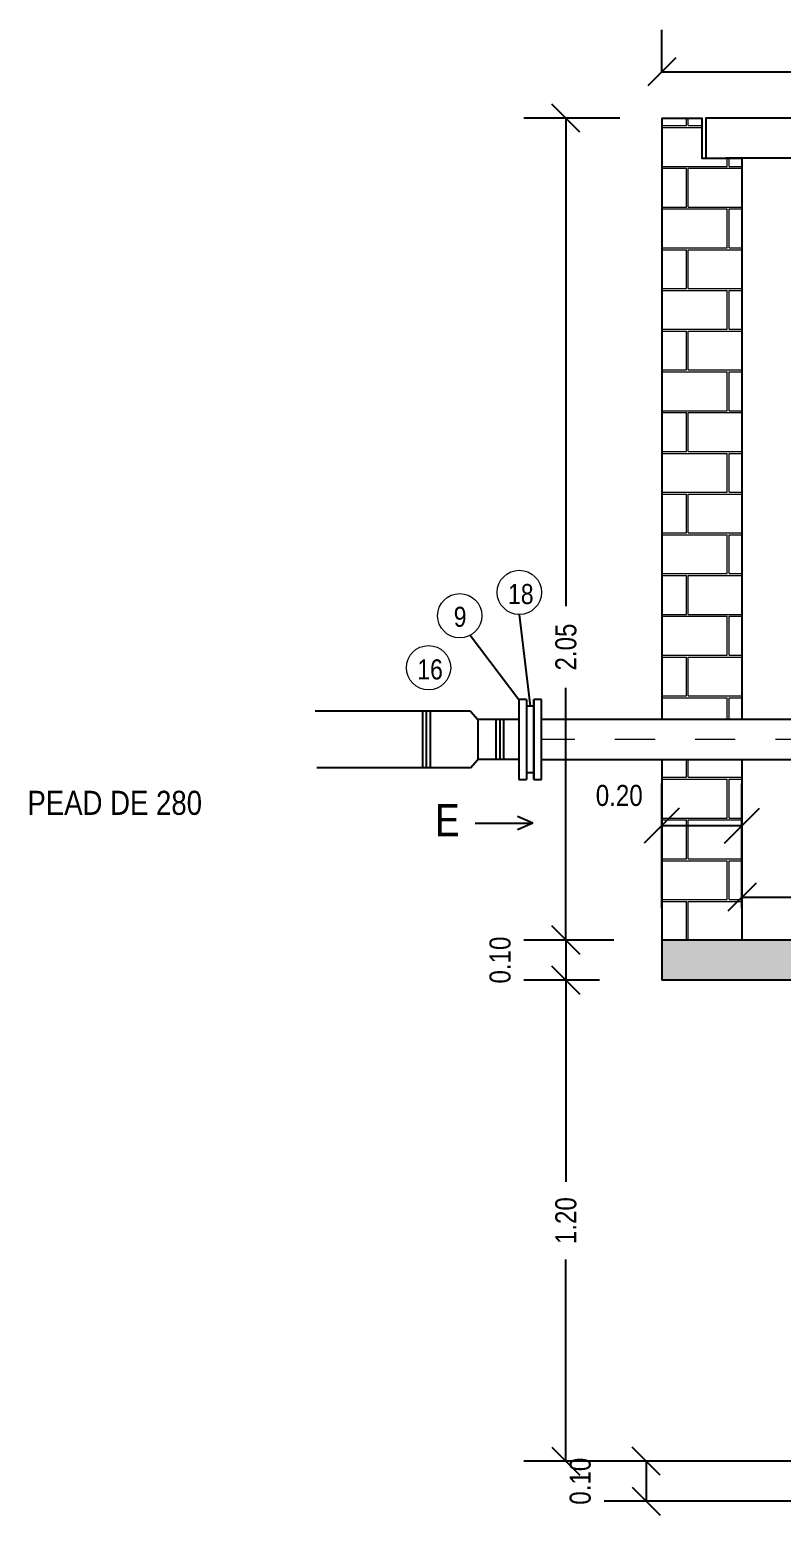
# Model space of a CAD drawing. Header units: metres. Extents: x -128.4 to -111.7, y -101.1 to -82.6.
# Drawn here: x -118.788 to -116.911, y -89.395 to -85.69 of the extents above; entities that cross this region are included whole.
import ezdxf

# ---------------------------------------------------------------- set-up
doc = ezdxf.new("R2010")
doc.units = ezdxf.units.M
doc.linetypes.add('DASHDOT', pattern=[1, 0.5, -0.25, 0, -0.25])
doc.layers.add('BAR-EIXOS', color=8, linetype='DASHDOT')
doc.layers.add('BAR-PECAS', color=7, linetype='Continuous')
doc.styles.get("Standard").update_dxf_attribs({"font": ''})
doc.styles.get('Standard').set_extended_font_data('HelmetCondensed')
doc.dimstyles.get("Standard").update_dxf_attribs({"dimtxt": 0.18, "dimasz": 0.18, "dimexe": 0.18, "dimexo": 0.0625, "dimgap": 0.09, "dimtad": 0, "dimtih": 1, "dimtoh": 1, "dimdec": 4, "dimzin": 0, "dimdsep": 46, "dimtxsty": 'Standard', "dimcen": 0.09, "dimadec": 0, "dimazin": 0, "dimtfac": 1, "dimtdec": 4, "dimtofl": 0, "dimtmove": 0, "dimatfit": 3, "dimfxl": 1, "dimtolj": 1, "dimtzin": 0, "dimarcsym": 0})

# ---------------------------------------------------------------- blocks, each defined once
blk = doc.blocks.new('_Oblique')
at = {"color": 0, "linetype": 'ByBlock', "lineweight": -2}
blk.add_line((-0.5, -0.5), (0.5, 0.5), dxfattribs=at)
blk = doc.blocks.new('*D1')
at = {"layer": 'BAR-PECAS', "color": 0, "lineweight": -2, "ltscale": 0.05, "transparency": 16777216}
for p, q in [((-117.2113, -85.7971), (-117.2113, -85.6898)), ((-114.6113, -85.7943), (-114.6113, -85.6898)), ((-117.2113, -85.7948), (-116.0132, -85.7948)), ((-114.6113, -85.7948), (-115.8095, -85.7948))]:
    blk.add_line(p, q, dxfattribs=at)
at = {"layer": 'DEFPOINTS', "color": 0, "ltscale": 0.05, "transparency": 16777216}
for p in [(-114.6113, -85.7948), (-117.2113, -85.9021), (-114.6113, -85.8993)]:
    blk.add_point(p, dxfattribs=at)
at = {"layer": 'BAR-PECAS', "color": 0, "lineweight": -2, "ltscale": 0.05, "transparency": 16777216, "xscale": 0.07, "yscale": 0.07, "zscale": 0.07, "rotation": 180}
blk.add_blockref('_Oblique', (-117.2113, -85.7948), dxfattribs=at)
at = {"layer": 'BAR-PECAS', "color": 0, "lineweight": -2, "ltscale": 0.05, "transparency": 16777216, "xscale": 0.07, "yscale": 0.07, "zscale": 0.07}
blk.add_blockref('_Oblique', (-114.6113, -85.7948), dxfattribs=at)
at = {"layer": 'BAR-PECAS', "color": 0, "lineweight": 9, "ltscale": 0.05, "transparency": 16777216, "insert": (-115.9113, -85.7948), "char_height": 0.0525, "attachment_point": 5}
blk.add_mtext('\\A1;2.60', dxfattribs=at)
blk = doc.blocks.new('_DOTSMALL')
at = {"color": 0, "linetype": 'ByBlock', "const_width": 0.5}
blk.add_lwpolyline([(-0.0625, 0, 1), (0.0625, 0, 1)], format="xyb", close=True, dxfattribs=at)
blk = doc.blocks.new('*D2')
at = {"layer": 'BAR-PECAS', "color": 0, "lineweight": -2, "ltscale": 0.05, "transparency": 16777216}
for p, q in [((-117.3663, -88.0604), (-117.5553, -88.0604)), ((-117.4503, -88.0604), (-117.4503, -88.5635)), ((-117.4503, -89.2604), (-117.4503, -88.7572)), ((-116.7579, -89.2604), (-117.5553, -89.2604))]:
    blk.add_line(p, q, dxfattribs=at)
at = {"layer": 'DEFPOINTS', "color": 0, "ltscale": 0.05, "transparency": 16777216}
for p in [(-117.2613, -88.0604), (-117.4503, -89.2604), (-116.6529, -89.2604)]:
    blk.add_point(p, dxfattribs=at)
at = {"layer": 'BAR-PECAS', "color": 0, "lineweight": -2, "ltscale": 0.05, "transparency": 16777216, "xscale": 0.07, "yscale": 0.07, "zscale": 0.07}
for p, rotation in [((-117.4503, -88.0604), 90), ((-117.4503, -89.2604), 270)]:
    blk.add_blockref('_Oblique', p, dxfattribs=dict(at, rotation=rotation))
at = {"layer": 'BAR-PECAS', "color": 0, "lineweight": 9, "ltscale": 0.05, "transparency": 16777216, "insert": (-117.4503, -88.6604), "char_height": 0.0525, "attachment_point": 5, "rotation": 90}
blk.add_mtext('\\A1;1.20', dxfattribs=at)
blk = doc.blocks.new('*D3')
at = {"layer": 'BAR-PECAS', "color": 0, "lineweight": -2, "ltscale": 0.05, "transparency": 16777216}
for p, q in [((-116.7579, -89.2604), (-117.3553, -89.2604)), ((-117.2503, -89.2604), (-117.2503, -89.3604)), ((-116.7579, -89.3604), (-117.3553, -89.3604))]:
    blk.add_line(p, q, dxfattribs=at)
at = {"layer": 'DEFPOINTS', "color": 0, "ltscale": 0.05, "transparency": 16777216}
for p in [(-116.6529, -89.2604), (-117.2503, -89.3604), (-116.6529, -89.3604)]:
    blk.add_point(p, dxfattribs=at)
at = {"layer": 'BAR-PECAS', "color": 0, "lineweight": -2, "ltscale": 0.05, "transparency": 16777216, "xscale": 0.07, "yscale": 0.07, "zscale": 0.07}
for p, rotation in [((-117.2503, -89.2604), 90), ((-117.2503, -89.3604), 270)]:
    blk.add_blockref('_Oblique', p, dxfattribs=dict(at, rotation=rotation))
at = {"layer": 'BAR-PECAS', "color": 0, "lineweight": 9, "ltscale": 0.05, "transparency": 16777216, "insert": (-117.4144, -89.3104), "char_height": 0.0525, "attachment_point": 5, "rotation": 90}
blk.add_mtext('\\A1;0.10', dxfattribs=at)
blk = doc.blocks.new('*D5')
at = {"layer": 'BAR-PECAS', "color": 0, "lineweight": -2, "ltscale": 0.05, "transparency": 16777216}
for p, q in [((-117.3163, -85.9104), (-117.5553, -85.9104)), ((-117.4503, -85.9104), (-117.4503, -87.1277)), ((-117.4503, -87.9604), (-117.4503, -87.3315)), ((-117.3309, -87.9604), (-117.5553, -87.9604))]:
    blk.add_line(p, q, dxfattribs=at)
at = {"layer": 'DEFPOINTS', "color": 0, "ltscale": 0.05, "transparency": 16777216}
for p in [(-117.2113, -85.9104), (-117.4503, -87.9604), (-117.2259, -87.9604)]:
    blk.add_point(p, dxfattribs=at)
at = {"layer": 'BAR-PECAS', "color": 0, "lineweight": -2, "ltscale": 0.05, "transparency": 16777216, "xscale": 0.07, "yscale": 0.07, "zscale": 0.07}
for p, rotation in [((-117.4503, -85.9104), 90), ((-117.4503, -87.9604), 270)]:
    blk.add_blockref('_Oblique', p, dxfattribs=dict(at, rotation=rotation))
at = {"layer": 'BAR-PECAS', "color": 0, "lineweight": 9, "ltscale": 0.05, "transparency": 16777216, "insert": (-117.4503, -87.2296), "char_height": 0.0525, "attachment_point": 5, "rotation": 90}
blk.add_mtext('\\A1;2.05', dxfattribs=at)
blk = doc.blocks.new('*D6')
at = {"layer": 'BAR-PECAS', "color": 0, "lineweight": -2, "ltscale": 0.05, "transparency": 16777216}
for p, q in [((-117.3309, -87.9604), (-117.5553, -87.9604)), ((-117.4503, -87.9604), (-117.4503, -88.0604)), ((-117.3663, -88.0604), (-117.5553, -88.0604))]:
    blk.add_line(p, q, dxfattribs=at)
at = {"layer": 'DEFPOINTS', "color": 0, "ltscale": 0.05, "transparency": 16777216}
for p in [(-117.2259, -87.9604), (-117.4503, -88.0604), (-117.2613, -88.0604)]:
    blk.add_point(p, dxfattribs=at)
at = {"layer": 'BAR-PECAS', "color": 0, "lineweight": -2, "ltscale": 0.05, "transparency": 16777216, "xscale": 0.07, "yscale": 0.07, "zscale": 0.07}
for p, rotation in [((-117.4503, -87.9604), 90), ((-117.4503, -88.0604), 270)]:
    blk.add_blockref('_Oblique', p, dxfattribs=dict(at, rotation=rotation))
at = {"layer": 'BAR-PECAS', "color": 0, "lineweight": 9, "ltscale": 0.05, "transparency": 16777216, "insert": (-117.6144, -88.0104), "char_height": 0.0525, "attachment_point": 5, "rotation": 90}
blk.add_mtext('\\A1;0.10', dxfattribs=at)
blk = doc.blocks.new('*D20')
at = {"layer": 'BAR-PECAS', "color": 0, "lineweight": -2, "ltscale": 0.05, "transparency": 16777216}
for p, q in [((-117.2113, -87.8813), (-117.2113, -87.57)), ((-117.0113, -87.8813), (-117.0113, -87.57)), ((-117.2113, -87.675), (-117.0113, -87.675))]:
    blk.add_line(p, q, dxfattribs=at)
at = {"layer": 'DEFPOINTS', "color": 0, "ltscale": 0.05, "transparency": 16777216}
for p in [(-117.0113, -87.675), (-117.2113, -87.9863), (-117.0113, -87.9863)]:
    blk.add_point(p, dxfattribs=at)
at = {"layer": 'BAR-PECAS', "color": 0, "lineweight": -2, "ltscale": 0.05, "transparency": 16777216, "xscale": 0.08750000000000001, "yscale": 0.08750000000000001, "zscale": 0.08750000000000001, "rotation": 180}
blk.add_blockref('_Oblique', (-117.2113, -87.675), dxfattribs=at)
at = {"layer": 'BAR-PECAS', "color": 0, "lineweight": -2, "ltscale": 0.05, "transparency": 16777216, "xscale": 0.08750000000000001, "yscale": 0.08750000000000001, "zscale": 0.08750000000000001}
blk.add_blockref('_Oblique', (-117.0113, -87.675), dxfattribs=at)
at = {"layer": 'BAR-PECAS', "color": 0, "lineweight": 9, "ltscale": 0.05, "transparency": 16777216, "insert": (-117.3174, -87.6001), "char_height": 0.0525, "attachment_point": 5}
blk.add_mtext('\\A1;0.20', dxfattribs=at)
blk = doc.blocks.new('*D22')
at = {"layer": 'BAR-PECAS', "color": 0, "lineweight": -2, "ltscale": 0.05, "transparency": 16777216}
for p, q in [((-116.2113, -87.7929), (-116.2113, -87.7483)), ((-117.0113, -87.8533), (-116.7132, -87.8533)), ((-116.2113, -87.8533), (-116.5095, -87.8533))]:
    blk.add_line(p, q, dxfattribs=at)
at = {"layer": 'DEFPOINTS', "color": 0, "ltscale": 0.05, "transparency": 16777216}
for p in [(-117.0113, -87.8533), (-117.0113, -87.8533), (-116.2113, -87.8979)]:
    blk.add_point(p, dxfattribs=at)
at = {"layer": 'BAR-PECAS', "color": 0, "lineweight": -2, "ltscale": 0.05, "transparency": 16777216, "xscale": 0.07, "yscale": 0.07, "zscale": 0.07, "rotation": 180}
blk.add_blockref('_Oblique', (-117.0113, -87.8533), dxfattribs=at)
at = {"layer": 'BAR-PECAS', "color": 0, "lineweight": -2, "ltscale": 0.05, "transparency": 16777216, "xscale": 0.07, "yscale": 0.07, "zscale": 0.07}
blk.add_blockref('_Oblique', (-116.2113, -87.8533), dxfattribs=at)
at = {"layer": 'BAR-PECAS', "color": 0, "lineweight": 9, "ltscale": 0.05, "transparency": 16777216, "insert": (-116.6113, -87.8533), "char_height": 0.0525, "attachment_point": 5}
blk.add_mtext('\\A1;0.80', dxfattribs=at)

msp = doc.modelspace()

# ---------------------------------------------------------------- hatches: boundary and pattern name
at = {"lineweight": 9}
h = msp.add_hatch(dxfattribs=at)
h.set_pattern_fill('AR-B816C', color=20, scale=0.0005, style=0)
h.set_pattern_definition([(0, (1.9299, -0.28502), (0.1016, 0.1016), [0.1984375, -0.0047625]), (0, (1.8283, -0.28026), (0.1016, 0.1016), [0.1984375, -0.0047625]), (90, (1.9299, -0.28502), (-0.1016, 0.1016), [-0.1063625, 0.0968375]), (90, (1.92514, -0.28502), (-0.1016, 0.1016), [-0.1063625, 0.0968375])])
h.paths.add_polyline_path([(-117.0113, -86.0104), (-117.1113, -86.0104), (-117.1113, -85.9104), (-117.2113, -85.9104), (-117.2113, -87.4104), (-117.0113, -87.4104)])
h.paths.add_polyline_path([(-117.0113, -87.5104), (-117.2113, -87.5104), (-117.2113, -87.9604), (-117.0613, -87.9604), (-117.0113, -87.9604)])
h.paths.add_polyline_path([(-114.6113, -85.9104), (-114.7113, -85.9104), (-114.7113, -86.0104), (-114.8113, -86.0104), (-114.8113, -87.4105), (-114.6113, -87.4105)])
h.paths.add_polyline_path([(-114.6113, -87.5105), (-114.6393, -87.5105), (-114.8113, -87.5105), (-114.8113, -87.8622), (-114.6113, -87.8622)])
h = msp.add_hatch(dxfattribs=at)
h.set_pattern_fill('AR-CONC', color=256, scale=0.0005, style=0)
h.set_pattern_definition([(50, (1.729165, 0), (0.091092334, -0.007969543), [0.009525, -0.104775]), (355, (1.729165, 0), (-0.017621413, 0.09552832), [0.00762, -0.08382]), (100.451, (1.73676, -0.00066), (0.07347125, 0.087558344), [0.008095, -0.089045]), (46.1842, (1.72916, 0.0254), (0.13553952, -0.02102116), [0.0142875, -0.1571625]), (96.6356, (1.74046, 0.02365), (0.11870212, 0.12371278), [0.0121425, -0.1335675]), (351.184, (1.72916, 0.0254), (0.1187023, 0.12371256), [0.01143, -0.12573]), (21, (1.741865, 0.01905), (0.07580744, -0.05113276), [0.009525, -0.104775]), (326, (1.741865, 0.01905), (0.030901014, 0.092093983), [0.00762, -0.08382]), (71.4514, (1.74818, 0.01479), (0.106708245, 0.04096143), [0.008095, -0.089045]), (37.5, (1.729165, 0), (0.0015443016, 0.0422775194), [0, -0.082804, 0, -0.08509, 0, -0.0841375]), (7.5, (1.729165, 0), (0.033409831, 0.050090287), [0, -0.048514, 0, -0.080899, 0, -0.0320675]), (327.5, (1.700844, 0), (0.0677952976, -0.002864372), [0, -0.03175, 0, -0.09906, 0, -0.131445]), (317.5, (1.688144, 0), (0.07406459, 0.012713246), [0, -0.041275, 0, -0.065786, 0, -0.093345])])
h.paths.add_polyline_path([(-116.4272, -87.9604), (-117.0613, -87.9604), (-117.2113, -87.9604), (-117.2113, -88.0604), (-116.4272, -88.0604)])
h.paths.add_polyline_path([(-114.6113, -87.9604), (-115.4066, -87.9604), (-115.4066, -88.0604), (-114.6113, -88.0604)])
h.paths.add_polyline_path([(-115.1669, -89.2604), (-116.6669, -89.2604), (-116.6669, -89.3604), (-115.1669, -89.3604)])

# ---------------------------------------------------------------- linework, layer by layer
for p, q in [((-117.5666, -87.1484), (-117.5394, -87.3772)), ((-117.6888, -87.1998), (-117.5675, -87.3603)), ((-117.5489, -87.3603), (-117.5489, -87.5604)), ((-117.6887, -87.3898), (-118.076, -87.3898)), ((-117.7986, -87.3898), (-117.7986, -87.5309)), ((-117.7893, -87.3898), (-117.7893, -87.5309)), ((-117.6887, -87.3898), (-117.6703, -87.4104)), ((-117.5675, -87.4104), (-117.6703, -87.4104)), ((-117.6703, -87.4104), (-117.6703, -87.5104)), ((-117.6156, -87.4104), (-117.6156, -87.5104)), ((-117.6063, -87.4104), (-117.6063, -87.5104)), ((-117.6887, -87.5309), (-117.6703, -87.5104)), ((-117.5675, -87.5104), (-117.6703, -87.5104)), ((-117.6887, -87.5309), (-118.0717, -87.5309)), ((-117.6765, -87.6691), (-117.5331, -87.6691)), ((-117.5331, -87.6691), (-117.5714, -87.6525)), ((-117.5331, -87.6691), (-117.5714, -87.6858))]:
    msp.add_line(p, q)
for points in [[(-117.2113, -85.9104), (-117.1113, -85.9104), (-117.1113, -86.0104), (-117.0113, -86.0104)], [(-117.0513, -85.9104), (-117.1013, -85.9104), (-117.1013, -86.0104), (-117.0513, -86.0104)], [(-114.7713, -85.9104), (-114.7713, -85.9104), (-117.0513, -85.9104)], [(-114.7713, -86.0104), (-117.0513, -86.0104)]]:
    msp.add_lwpolyline(points)
at = {"color": 6, "lineweight": 9}
for centre in [(-117.5666, -87.0932), (-117.7153, -87.1514), (-117.7929, -87.2811)]:
    msp.add_circle(centre, 0.0552, dxfattribs=at)
at = {"layer": 'BAR-EIXOS', "lineweight": 13, "ltscale": 0.05}
msp.add_line((-114.228, -87.4604), (-117.5116, -87.4604), dxfattribs=at)
at = {"layer": 'BAR-PECAS', "ltscale": 0.05}
for p, q in [((-117.2113, -85.9104), (-117.2113, -87.4104)), ((-117.0113, -86.0104), (-117.0113, -87.4104)), ((-117.5489, -87.3603), (-117.5675, -87.3603)), ((-117.5675, -87.3603), (-117.5675, -87.5604)), ((-117.5301, -87.3772), (-117.5488, -87.3772)), ((-117.5116, -87.3603), (-117.5303, -87.3603)), ((-117.5303, -87.3603), (-117.5303, -87.5604)), ((-117.5303, -87.5604), (-117.5303, -87.3603)), ((-117.5116, -87.5604), (-117.5116, -87.3603)), ((-117.808, -87.3898), (-117.808, -87.5309)), ((-117.6249, -87.4104), (-117.6249, -87.5104)), ((-116.5303, -87.4104), (-117.5116, -87.4104)), ((-117.5116, -87.5104), (-116.5646, -87.5104)), ((-117.4375, -87.5104), (-116.5303, -87.5104)), ((-117.2113, -87.5104), (-117.2113, -88.0604)), ((-117.0113, -87.5104), (-117.0113, -87.9604)), ((-117.5675, -87.5604), (-117.5489, -87.5604)), ((-117.5675, -87.5604), (-117.5489, -87.5604)), ((-117.5301, -87.5435), (-117.5488, -87.5435)), ((-117.5303, -87.5604), (-117.5116, -87.5604)), ((-117.5303, -87.5604), (-117.5116, -87.5604)), ((-117.0613, -87.9604), (-117.2113, -87.9604)), ((-116.2113, -87.9604), (-117.0613, -87.9604)), ((-116.4272, -88.0604), (-117.2113, -88.0604))]:
    msp.add_line(p, q, dxfattribs=at)

# ---------------------------------------------------------------- texts
at = {"color": 6, "lineweight": 9, "char_height": 0.05, "width": 1.06966, "attachment_point": 1}
for s, insert in [('18', (-117.5947, -87.0724)), ('9', (-117.7302, -87.1291)), ('16', (-117.821, -87.2603))]:
    msp.add_mtext(s, dxfattribs=dict(at, insert=insert))
at = {"lineweight": 9, "attachment_point": 1}
for s, insert, char_height, width in [('PEAD DE 280', (-118.7934, -87.5882), 0.06, 0.760951), ('E', (-117.7766, -87.6214), 0.08, 0.3302)]:
    msp.add_mtext(s, dxfattribs=dict(at, insert=insert, char_height=char_height, width=width))

# ---------------------------------------------------------------- dimensions: what is measured, and where the dimension line sits
at = {"layer": 'BAR-PECAS', "color": 160, "lineweight": 9, "ltscale": 0.05}
for base, p1, p2, picture, middle in [((-114.6113, -85.7948), (-117.2113, -85.9021), (-114.6113, -85.8993), '*D1', (-115.9113, -85.7948)), ((-117.0113, -87.8533), (-116.2113, -87.8979), (-117.0113, -87.8533), '*D22', (-116.6113, -87.8533))]:
    dim = msp.add_linear_dim(base=base, p1=p1, p2=p2, dimstyle='Standard', override={"dimscale": 0.035, "dimtxt": 1.5, "dimasz": 2, "dimexe": 3, "dimexo": 3, "dimgap": 0.625, "dimtih": 0, "dimtoh": 0, "dimdec": 2, "dimzin": 1, "dimblk1": 'Oblique', "dimblk2": 'Oblique', "dimsah": 1, "dimcen": 2.5, "dimtdec": 2, "dimtmove": 2, "dimldrblk": 'DOTSMALL'}, dxfattribs=at)
    dim.commit()
    dim.dimension.update_dxf_attribs({"geometry": picture, "text_midpoint": middle})
dim = msp.add_linear_dim(base=(-117.4503, -87.9604), p1=(-117.2113, -85.9104), p2=(-117.2259, -87.9604), angle=90, dimstyle='Standard', override={"dimscale": 0.035, "dimtxt": 1.5, "dimasz": 2, "dimexe": 3, "dimexo": 3, "dimgap": 0.625, "dimtih": 0, "dimtoh": 0, "dimdec": 2, "dimzin": 1, "dimblk1": 'Oblique', "dimblk2": 'Oblique', "dimsah": 1, "dimcen": 2.5, "dimtdec": 2, "dimtmove": 2, "dimldrblk": 'DOTSMALL'}, dxfattribs=at)
dim.commit()
dim.dimension.update_dxf_attribs({"geometry": '*D5', "text_midpoint": (-117.4503, -87.2296), "dimtype": 160})
dim = msp.add_linear_dim(base=(-117.0113, -87.675), p1=(-117.2113, -87.9863), p2=(-117.0113, -87.9863), dimstyle='Standard', override={"dimscale": 0.035, "dimtxt": 1.5, "dimasz": 2.5, "dimexe": 3, "dimexo": 3, "dimgap": 0.625, "dimtih": 0, "dimtoh": 0, "dimdec": 2, "dimzin": 1, "dimblk1": 'Oblique', "dimblk2": 'Oblique', "dimsah": 1, "dimcen": 2.5, "dimtdec": 2, "dimtmove": 2, "dimldrblk": 'DOTSMALL'}, dxfattribs=at)
dim.commit()
dim.dimension.update_dxf_attribs({"geometry": '*D20', "text_midpoint": (-117.3174, -87.6001), "dimtype": 160})
for base, p1, p2, picture, middle in [((-117.4503, -88.0604), (-117.2259, -87.9604), (-117.2613, -88.0604), '*D6', (-117.6144, -88.0104)), ((-117.4503, -89.2604), (-117.2613, -88.0604), (-116.6529, -89.2604), '*D2', (-117.4503, -88.6604)), ((-117.2503, -89.3604), (-116.6529, -89.2604), (-116.6529, -89.3604), '*D3', (-117.4144, -89.3104))]:
    dim = msp.add_linear_dim(base=base, p1=p1, p2=p2, angle=90, dimstyle='Standard', override={"dimscale": 0.035, "dimtxt": 1.5, "dimasz": 2, "dimexe": 3, "dimexo": 3, "dimgap": 0.625, "dimtih": 0, "dimtoh": 0, "dimdec": 2, "dimzin": 1, "dimblk1": 'Oblique', "dimblk2": 'Oblique', "dimsah": 1, "dimcen": 2.5, "dimtdec": 2, "dimtmove": 2, "dimldrblk": 'DOTSMALL'}, dxfattribs=at)
    dim.commit()
    dim.dimension.update_dxf_attribs({"geometry": picture, "text_midpoint": middle})

doc.saveas('drawing.dxf')
